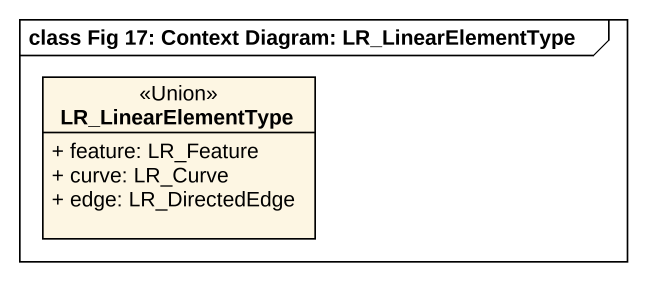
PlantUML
@startuml
mainframe class Fig 17: Context Diagram: LR_LinearElementType
hide circle
hide empty members
skinparam classAttributeIconSize 0
class LR_LinearElementType <<Union>> {
  + feature: LR_Feature
  + curve: LR_Curve
  + edge: LR_DirectedEdge
}
@enduml
